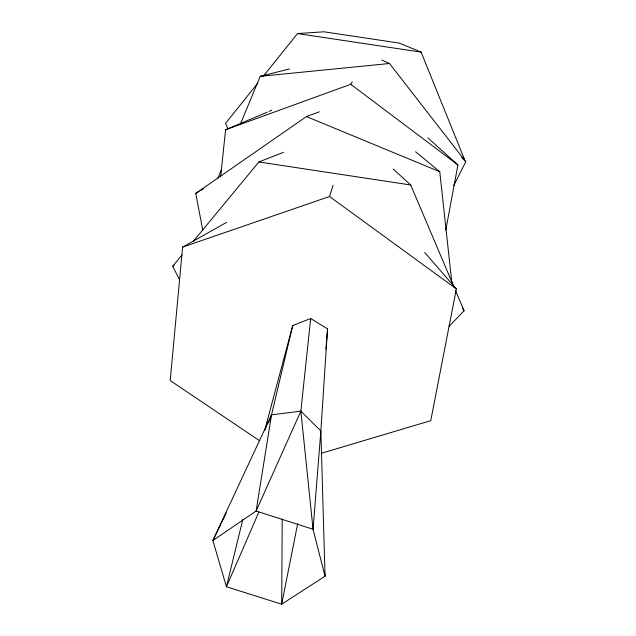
<?xml version="1.0" encoding="UTF-8"?>
<svg xmlns="http://www.w3.org/2000/svg" width="636" height="636" viewBox="0 0 636 636"><rect width="100%" height="100%" fill="white"/><g stroke="black" fill="none" stroke-linecap="round" stroke-linejoin="round"><path stroke-width="0.95" d="M282.217 518.952L281.684 604.2L226.44 586.758L212.869 540.536L271.516 414.847L292.711 325.592L310.678 318.501L327.54 328.876L320.862 430.922L313.055 529.271L325.036 576.208L281.684 604.2L297.656 523.762M292.6 327.516L292.711 325.592L264.648 430.493M327.54 328.876L325.918 349.116M226.607 222.369L182.604 247.118L170.202 380.551L259.52 440.7M220.668 176.943L225.573 129.776L267.223 112.182M221.09 523.619L212.869 540.536L256.109 511.034L313.055 529.271L300.852 411.15L310.678 318.501M300.852 411.15L271.516 414.847L256.109 511.034L300.852 411.15L320.862 430.922L325.036 576.208L324.599 572.273M445.764 230.113L457.92 164.931L427.853 137.861M424.681 252.492L456.354 288.887L430.747 420.666L321.792 453.174M242.88 519.199L226.44 586.758L258.868 512.107M265.204 429.642L266.063 426.812M266.643 424.92L267.51 422.097M182.604 247.118L329.52 196.516L333.097 185.299M268.432 422.908L271.516 414.847M217.695 178.637L221.495 169.502M240.488 123.829L260.235 76.328L289.507 68.927M221.948 521.838L226.273 512.934M453.714 185.664L465.798 161.711L389.526 63.505L381.831 60.023M225.573 129.776L350.746 84.294L352.265 81.885M257.787 83.141L225.518 123.432L228.046 128.782M263.368 76.169L297.497 33.557L324.05 31.8L399.265 43.089L421.127 52.128L464.566 159.58L463.374 158.014M179.487 279.53L172.69 266.269L182.127 254.845M193.447 241.147L258.86 161.973L283.513 152.314M449.024 326.435L464.097 310.789L455.591 290.731M172.69 266.269L174.232 265.045M202.797 230.272L195.745 193.392L306.441 116.563L319.344 111.817M195.745 193.392L199.116 191.38M200.801 190.371L203.329 188.86M269.036 111.411L271.747 110.266M260.235 76.328L389.526 63.505M297.497 33.557L421.127 52.128M258.86 161.973L410.705 184.989L454.04 287.082M306.441 116.563L439.778 171.728L451.965 283.815M329.52 196.516L456.354 288.887M350.746 84.294L457.92 164.931M415.634 151.781L439.778 171.728M393.263 169.065L410.705 184.989M461.744 157.402L465.798 161.711M462.499 308.277L464.097 310.789"/></g></svg>
